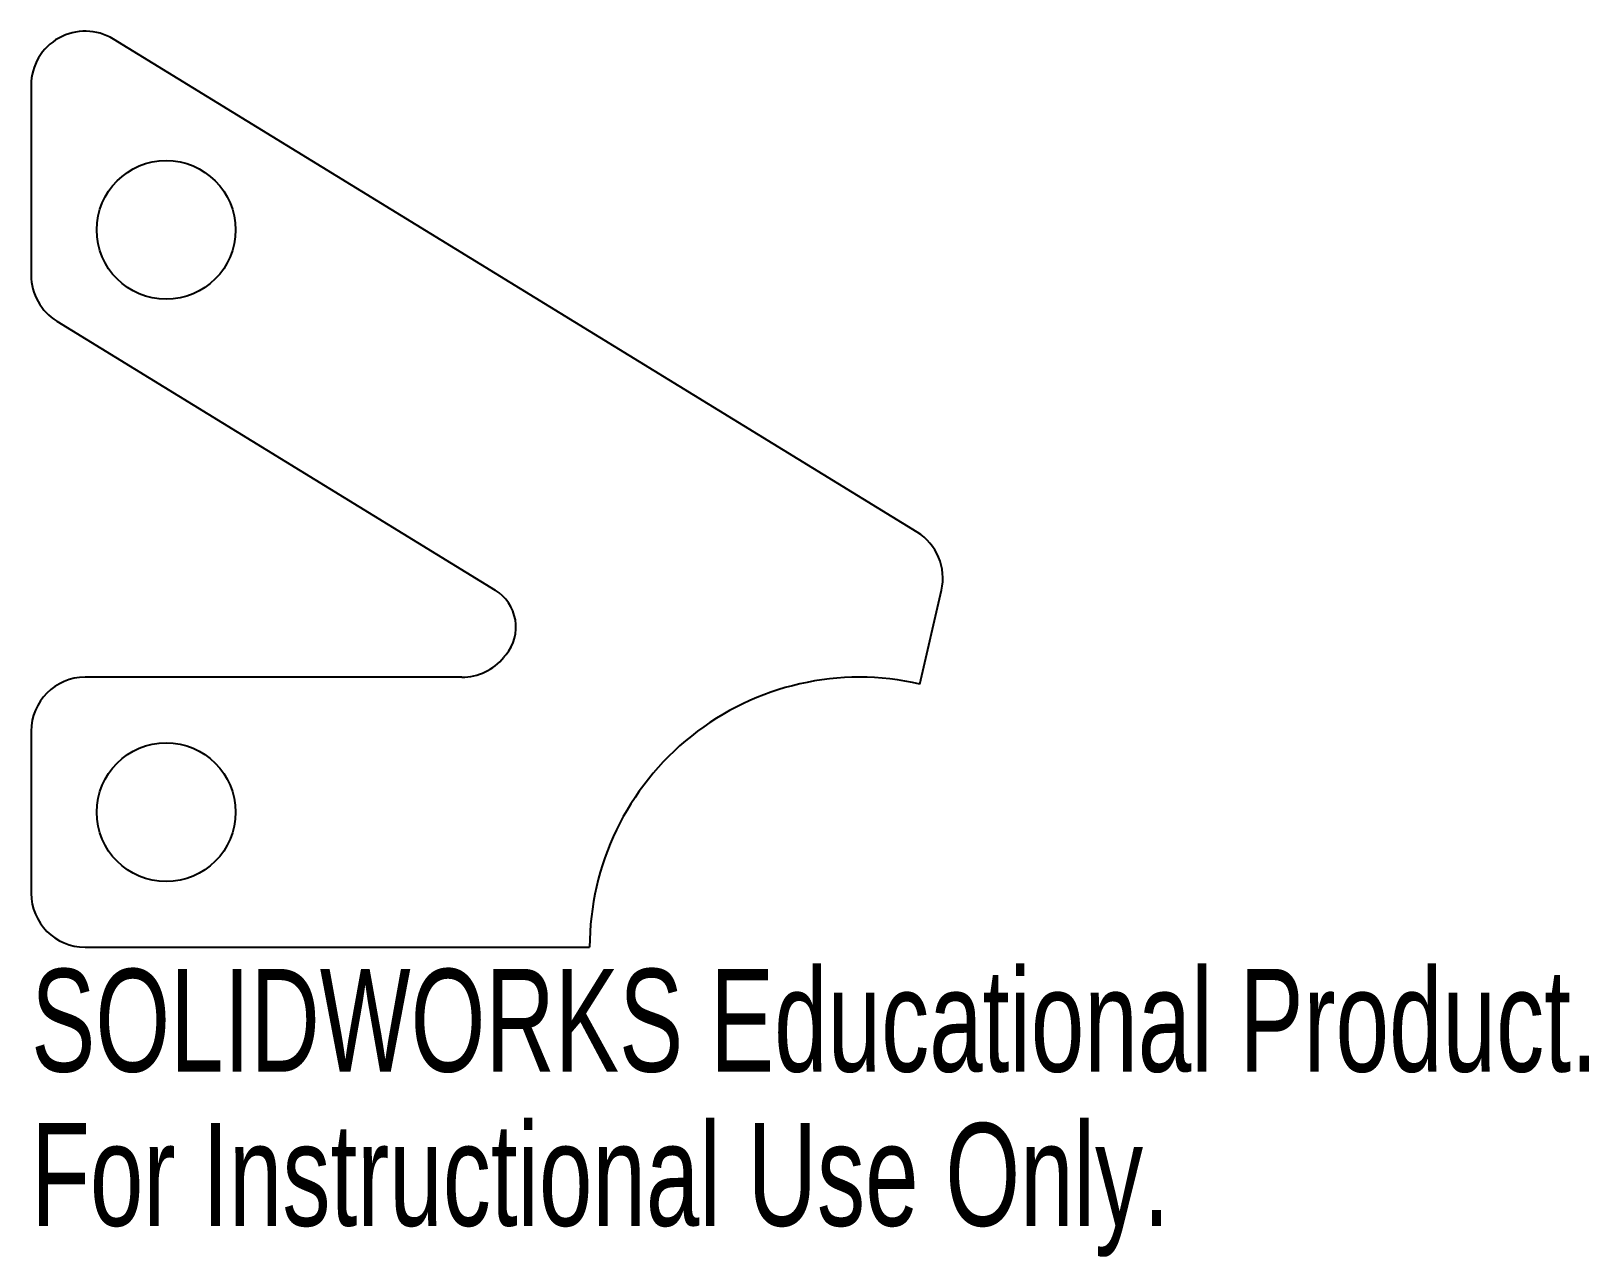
# Model space of a CAD drawing. Header units: inches. Extents: x 0 to 2.88, y 24.39 to 26.66.
import ezdxf

# ---------------------------------------------------------------- set-up
doc = ezdxf.new("R2010")
doc.units = ezdxf.units.IN
doc.header["$MEASUREMENT"] = 0
doc.styles.add('SLDTEXTSTYLE0', font='TXT', dxfattribs={"width": 0.7})

msp = doc.modelspace()

# ---------------------------------------------------------------- linework, layer by layer
at = {"color": 7, "linetype": 'Continuous', "lineweight": 25}
for p, q in [((1.6405, 25.736), (0.1523, 26.6488)), ((0, 26.5636), (0, 26.2117)), ((0.0477, 26.1264), (0.8595, 25.6285)), ((1.6459, 25.4547), (1.6857, 25.6284)), ((0.7977, 25.4674), (0.1, 25.4674)), ((0, 25.3674), (0, 25.0674)), ((0.1, 24.9674), (1.0342, 24.9674))]:
    msp.add_line(p, q, dxfattribs=at)
for centre in [(0.25, 26.2956), (0.25, 25.2174)]:
    msp.add_circle(centre, 0.1285, dxfattribs=at)
for centre, radius, start, end in [((0.1, 26.5636), 0.1, 58.4758, 180), ((0.1, 26.2117), 0.1, 180, 238.4758), ((1.5883, 25.6507), 0.1, 347.0893, 58.4758), ((0.8177, 25.5603), 0.08, 320.3925, 58.4758), ((0.7977, 25.5674), 0.1, 270, 320.8333), ((1.5342, 24.9674), 0.85, 140.3925, 140.8333), ((0.1, 25.3674), 0.1, 90, 180), ((1.5342, 24.9674), 0.5, 77.0893, 180), ((0.1, 25.0674), 0.1, 180, 270)]:
    msp.add_arc(centre, radius, start, end, dxfattribs=at)

# ---------------------------------------------------------------- texts
at = {"color": 7, "linetype": 'Continuous', "char_height": 0.1903, "attachment_point": 1, "style": 'SLDTEXTSTYLE0'}
for s, insert in [('SOLIDWORKS Educational Product.', (0, 24.9272)), ('For Instructional Use Only.', (0, 24.6418))]:
    msp.add_mtext(s, dxfattribs=dict(at, insert=insert))

doc.saveas('drawing.dxf')
